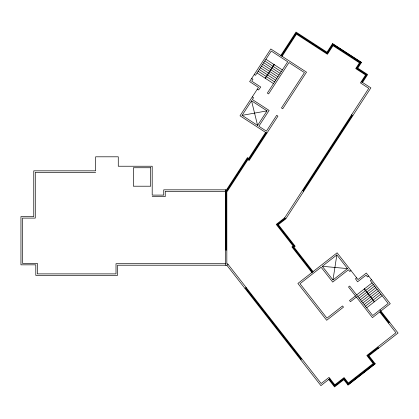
<?xml version="1.0" encoding="UTF-8"?>
<svg xmlns="http://www.w3.org/2000/svg" width="419" height="419" viewBox="0 0 419 419"><rect width="100%" height="100%" fill="white"/><g stroke="black" fill="none" stroke-linecap="round" stroke-linejoin="round"><path stroke-width="0.63" d="M332.974 279.965L336.85 254.93L347.529 268.595L332.974 279.965L322.295 266.301L336.85 254.93M265.122 78.175L273.989 64.516M265.437 78.379L274.304 64.725M280.814 55.465L296.003 32.069L326.982 52.192L332.566 43.592L361.524 62.394L357.789 68.15L367.652 74.556L362.519 82.459M242.098 115.356L251.541 100.817L267.029 110.873L257.585 125.417L242.098 115.356L267.029 110.873M281.317 55.795L296.181 32.907L327.16 53.024L332.744 44.424L360.691 62.572L356.957 68.328L366.819 74.734L362.016 82.129M281.573 55.957L296.27 33.321L327.249 53.443L332.833 44.843L360.272 62.661L356.538 68.417L366.4 74.823L361.759 81.967M282.076 56.287L296.448 34.159L327.428 54.276L333.011 45.676L359.439 62.84L355.705 68.59L365.567 75.001L360.434 82.899L368.778 88.32L284.684 217.812L276.231 224.422L293.08 245.984L291.891 246.911L311.893 272.518M265.583 132.409L248.708 158.392L247.446 157.575L226.501 189.828L163.735 189.828L163.735 195.102L152.197 195.102L152.197 166.233L118.273 166.233L118.273 156.806L95.658 156.806L95.658 170.832L33.766 170.832L33.766 216.592L20.95 216.592L20.95 264.839L35.804 264.839L35.804 275.393L117.519 275.393L117.519 265.217L226.831 265.217L228.02 264.284M266.091 132.739L248.886 159.23L247.624 158.408L226.826 190.43L225.93 190.43L225.93 250.138M266.343 132.902L248.975 159.644L247.713 158.822L226.993 190.734L226.229 190.734L226.229 250.138M302.974 190.76L352.08 115.141M303.23 190.923L352.337 115.304M313.082 271.591L294.007 247.173L295.196 246.246L278.347 224.678L285.81 218.849L370.867 87.88L361.257 81.637M285.056 218.289L277.074 224.526L293.923 246.089L292.734 247.016L312.37 272.146M285.276 218.498L277.498 224.579L294.348 246.142L293.159 247.069L312.605 271.957M245.026 288.502L246.215 287.575M350.991 270.574L349.802 271.507L348.456 269.784L332.712 282.081L321.111 267.228L300.02 283.705L326.94 318.162L342.564 305.954L343.491 307.143L326.679 320.278L297.904 283.448L337.112 252.814L357.999 279.546L366.316 273.052L390.262 303.702L372.444 317.628L348.493 286.973L349.682 286.046L372.701 315.512L388.146 303.445L370.323 280.63L371.512 279.703M356.653 277.823L355.464 278.75L357.559 281.804L366.054 275.168L367.447 276.949L368.636 276.021M355.453 295.882L349.514 300.523L350.441 301.711L356.38 297.071M356.642 294.955L363.771 289.388M364.959 288.455L372.088 282.888M364.069 289.152L364.661 288.691M357.894 296.558L365.022 290.99M365.321 290.76L364.216 289.037M366.211 290.063L373.339 284.491M359.151 298.166L366.279 292.593M367.463 291.666L374.596 286.098M360.403 299.768L367.531 294.196M368.72 293.269L375.848 287.701M361.655 301.371L368.783 295.804M369.972 294.876L377.1 289.304M362.906 302.974L370.035 297.406M371.224 296.479L378.352 290.906M364.163 304.582L371.292 299.009M372.481 298.082L379.609 292.514M365.415 306.184L372.543 300.612M373.732 299.685L380.861 294.117M366.667 307.787L373.795 302.219M374.094 301.984L374.686 301.523M374.984 301.287L382.112 295.72M300.538 359.549L301.722 358.622M388.277 322.955L389.466 322.028M329.942 378.577L320.912 385.632L226.831 265.217M378.006 347.529L367.673 355.6L373.984 363.682L348.199 383.825L343.978 378.42L334.713 385.658L329.465 378.949M378.195 347.765L368.097 355.652L374.408 363.734L348.147 384.249L343.926 378.844L334.661 386.082L329.229 379.132M347.906 384.914L375.115 363.661M95.658 172.34L35.275 172.34L35.275 218.1L22.458 218.1L22.458 263.331L37.307 263.331L37.307 273.885L116.011 273.885L116.011 263.708L225.322 263.708M225.322 191.336L165.243 191.336L165.243 196.611L152.197 196.611M322.295 266.301L347.529 268.595M332.445 43.78L361.403 62.588M351.578 114.811L352.84 115.634M265.929 59.283L273.513 64.207M273.832 64.416L274.466 64.825M274.78 65.029L282.369 69.957M264.818 60.991L272.408 65.914M273.67 66.736L281.259 71.665M263.713 62.698L271.297 67.621M272.56 68.444L280.149 73.372M262.603 64.406L270.192 69.329M271.454 70.151L279.038 75.08M261.493 66.108L269.082 71.036M270.344 71.859L277.933 76.787M260.382 67.815L267.971 72.744M269.239 73.566L276.823 78.494M259.277 69.523L266.861 74.451M268.129 75.273L275.712 80.202M258.167 71.23L265.756 76.158M267.018 76.981L274.607 81.909M257.062 72.937L265.594 78.479M265.913 78.688L273.497 83.611M254.233 74.519L255.501 75.341L271.266 51.066L287.706 61.74L267.338 93.097L268.605 93.919L288.969 62.562L304.43 72.597L281.474 107.94L282.741 108.762L306.514 72.157L270.821 48.976L249.635 81.6L258.486 87.351L240.014 115.801L266.851 133.232M251.688 78.442L252.956 79.259L251.719 81.155L260.765 87.032L258.56 90.006L257.297 89.184M252.285 96.894L253.553 97.716L252.364 99.549L269.118 110.433L258.853 126.239L266.405 131.147L276.671 115.34L277.933 116.157L249.153 160.482L247.891 159.66L227.318 191.336L226.831 191.336L226.831 263.708L227.569 263.708L321.169 383.516L329.015 377.388L334.812 384.815L344.083 377.571L348.304 382.976L373.135 363.577L366.824 355.501L395.934 332.754L379.782 312.082M302.471 190.43L303.733 191.253M285.81 218.849L284.684 217.812M364.514 288.806L374.539 301.638M365.468 290.639L374.24 301.869M379.949 309.845L398.05 333.016L368.94 355.757L375.251 363.839L348.048 385.092L343.821 379.687L334.556 386.931L328.753 379.504M380.494 311.526L388.989 322.4M380.258 311.71L388.753 322.583M377.519 347.147L378.446 348.33M245.738 287.942L301.251 358.994M245.503 288.131L301.01 359.177M251.541 100.817L257.585 125.417M225.322 189.828L225.322 265.217M150.693 167.741L133.352 167.741L133.352 186.209L150.693 186.209L150.693 167.741"/></g></svg>
